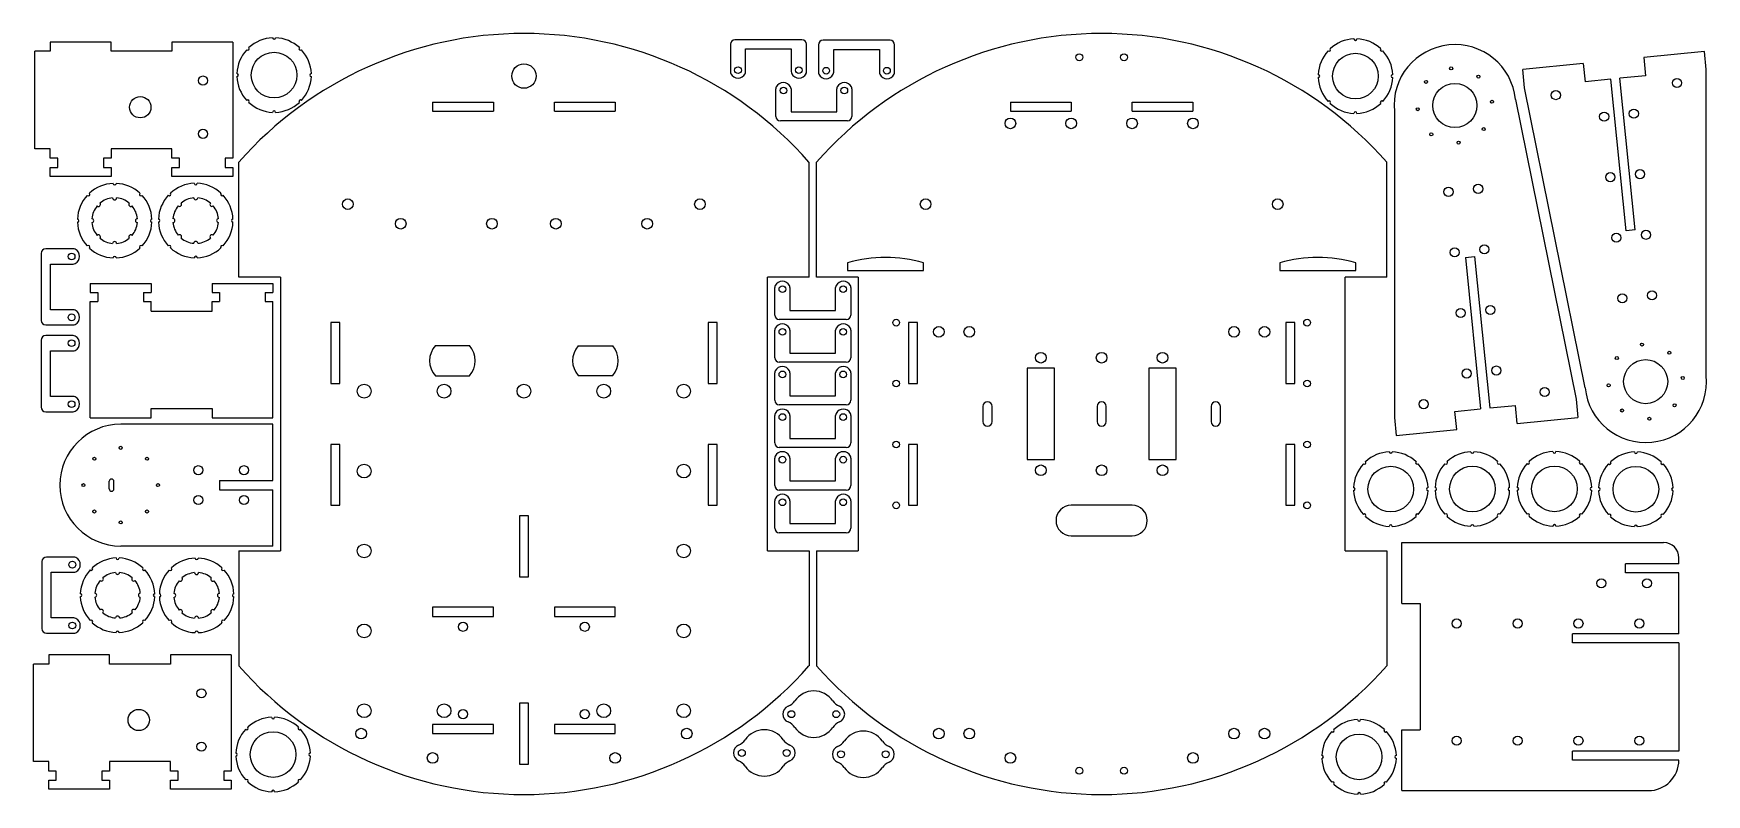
# Model space of a CAD drawing. Header units: millimetres. Extents: x -29.2 to 25.8, y -33.4 to -8.4.
import ezdxf

# ---------------------------------------------------------------- set-up
doc = ezdxf.new("R2010")
doc.units = ezdxf.units.MM

msp = doc.modelspace()

# ---------------------------------------------------------------- linework, layer by layer
at = {"color": 7, "linetype": 'Continuous', "lineweight": 25}
for p, q in [((-28.625, -8.644), (-28.625, -8.944)), ((-26.625, -8.644), (-28.625, -8.644)), ((-26.625, -8.944), (-26.625, -8.644)), ((-22.625, -8.644), (-24.625, -8.644)), ((-24.625, -8.644), (-24.625, -8.944)), ((-22.625, -8.644), (-22.625, -12.457)), ((-6.273, -8.713), (-6.273, -9.613)), ((-3.923, -8.563), (-6.123, -8.563)), ((-3.773, -9.613), (-3.773, -8.713)), ((-3.378, -8.732), (-3.378, -9.632)), ((-1.028, -8.582), (-3.228, -8.582)), ((-0.878, -9.632), (-0.878, -8.732)), ((-29.125, -12.144), (-29.125, -8.944)), ((-28.625, -8.944), (-29.125, -8.944)), ((-24.625, -8.944), (-26.625, -8.944)), ((-5.773, -8.863), (-4.273, -8.863)), ((-5.773, -9.613), (-5.773, -8.863)), ((-4.273, -8.863), (-4.273, -9.613)), ((-2.878, -8.882), (-1.378, -8.882)), ((-2.878, -9.632), (-2.878, -8.882)), ((-1.378, -8.882), (-1.378, -9.632)), ((25.735, -8.951), (23.745, -9.15)), ((23.745, -9.15), (23.804, -9.747)), ((25.795, -9.548), (25.735, -8.951)), ((21.755, -9.349), (19.765, -9.548)), ((19.824, -10.145), (19.765, -9.548)), ((21.755, -9.349), (21.814, -9.946)), ((22.66, -9.861), (21.814, -9.946)), ((23.158, -14.837), (22.66, -9.861)), ((23.804, -9.747), (22.959, -9.832)), ((23.456, -14.807), (22.959, -9.832)), ((25.795, -19.598), (25.795, -9.548)), ((-4.78, -11.082), (-4.78, -10.182)), ((-4.28, -10.182), (-4.28, -10.932)), ((-2.78, -10.932), (-2.78, -10.182)), ((-2.28, -10.182), (-2.28, -11.082)), ((21.814, -19.996), (19.824, -10.145)), ((-16.058, -10.612), (-16.058, -10.912)), ((-16.058, -10.612), (-14.058, -10.612)), ((-16.058, -10.912), (-14.058, -10.912)), ((-14.058, -10.612), (-14.058, -10.912)), ((-12.058, -10.612), (-10.058, -10.612)), ((-12.058, -10.912), (-12.058, -10.612)), ((-12.058, -10.912), (-10.058, -10.912)), ((-10.058, -10.612), (-10.058, -10.912)), ((-4.28, -10.932), (-2.78, -10.932)), ((2.927, -10.612), (2.927, -10.912)), ((2.927, -10.612), (4.927, -10.612)), ((2.927, -10.912), (4.927, -10.912)), ((4.927, -10.612), (4.927, -10.912)), ((6.927, -10.612), (8.927, -10.612)), ((6.927, -10.912), (6.927, -10.612)), ((6.927, -10.912), (8.927, -10.912)), ((8.927, -10.612), (8.927, -10.912)), ((15.545, -10.924), (15.545, -20.974)), ((19.525, -10.526), (21.515, -20.377)), ((-2.43, -11.232), (-4.63, -11.232)), ((-28.625, -12.144), (-29.125, -12.144)), ((-28.625, -12.457), (-28.625, -12.144)), ((-28.375, -12.457), (-28.625, -12.457)), ((-28.375, -12.757), (-28.375, -12.457)), ((-26.625, -12.457), (-26.875, -12.457)), ((-26.875, -12.457), (-26.875, -12.757)), ((-24.625, -12.144), (-26.625, -12.144)), ((-26.625, -12.144), (-26.625, -12.457)), ((-24.625, -12.457), (-24.625, -12.144)), ((-24.375, -12.457), (-24.625, -12.457)), ((-24.375, -12.757), (-24.375, -12.457)), ((-22.625, -12.457), (-22.875, -12.457)), ((-22.875, -12.457), (-22.875, -12.757)), ((-22.425, -16.359), (-22.425, -12.583)), ((-3.69, -16.359), (-3.69, -12.583)), ((-3.44, -16.359), (-3.44, -12.583)), ((15.295, -16.359), (15.295, -12.583)), ((-28.625, -13.057), (-28.625, -12.757)), ((-28.625, -12.757), (-28.375, -12.757)), ((-26.625, -13.057), (-28.625, -13.057)), ((-26.875, -12.757), (-26.625, -12.757)), ((-26.625, -12.757), (-26.625, -13.057)), ((-24.625, -13.057), (-24.625, -12.757)), ((-24.625, -12.757), (-24.375, -12.757)), ((-22.625, -13.057), (-24.625, -13.057)), ((-22.875, -12.757), (-22.625, -12.757)), ((-22.625, -12.757), (-22.625, -13.057)), ((23.456, -14.807), (23.158, -14.837)), ((-28.921, -15.584), (-28.921, -17.784)), ((-27.871, -15.434), (-28.771, -15.434)), ((-28.621, -17.434), (-28.621, -15.934)), ((-28.621, -15.934), (-27.871, -15.934)), ((-2.423, -15.894), (-2.423, -16.144)), ((0.077, -16.144), (0.077, -15.894)), ((11.778, -15.894), (11.778, -16.144)), ((14.278, -16.144), (14.278, -15.894)), ((17.883, -15.715), (18.181, -15.685)), ((17.883, -15.715), (18.38, -20.69)), ((18.181, -15.685), (18.679, -20.66)), ((-21.058, -16.359), (-22.425, -16.359)), ((-21.058, -16.359), (-21.058, -25.359)), ((-3.69, -16.359), (-5.058, -16.359)), ((-5.058, -25.359), (-5.058, -16.359)), ((-2.073, -16.359), (-3.44, -16.359)), ((-2.423, -16.144), (0.077, -16.144)), ((-2.073, -16.359), (-2.073, -25.359)), ((11.778, -16.144), (14.278, -16.144)), ((15.295, -16.359), (13.927, -16.359)), ((13.927, -25.359), (13.927, -16.359)), ((-27.308, -16.568), (-27.308, -16.868)), ((-27.308, -16.568), (-25.308, -16.568)), ((-27.308, -16.868), (-27.058, -16.868)), ((-27.058, -16.868), (-27.058, -17.168)), ((-25.558, -16.868), (-25.308, -16.868)), ((-25.558, -16.868), (-25.558, -17.168)), ((-25.308, -16.568), (-25.308, -16.868)), ((-23.308, -16.568), (-23.308, -16.868)), ((-23.308, -16.568), (-21.308, -16.568)), ((-23.308, -16.868), (-23.058, -16.868)), ((-23.058, -16.868), (-23.058, -17.168)), ((-21.558, -16.868), (-21.308, -16.868)), ((-21.558, -16.868), (-21.558, -17.168)), ((-21.308, -16.568), (-21.308, -16.868)), ((-4.815, -17.609), (-4.815, -16.709)), ((-4.315, -16.709), (-4.315, -17.459)), ((-2.815, -17.459), (-2.815, -16.709)), ((-2.315, -16.709), (-2.315, -17.609)), ((-27.871, -17.434), (-28.621, -17.434)), ((-27.308, -17.168), (-27.058, -17.168)), ((-27.308, -20.981), (-27.308, -17.168)), ((-25.558, -17.168), (-25.308, -17.168)), ((-25.308, -17.481), (-25.308, -17.168)), ((-25.308, -17.481), (-23.308, -17.481)), ((-23.308, -17.481), (-23.308, -17.168)), ((-23.308, -17.168), (-23.058, -17.168)), ((-21.558, -17.168), (-21.308, -17.168)), ((-21.308, -20.981), (-21.308, -17.168)), ((-4.315, -17.459), (-2.815, -17.459)), ((-28.771, -17.934), (-27.871, -17.934)), ((-19.108, -17.859), (-19.408, -17.859)), ((-19.408, -17.859), (-19.408, -19.859)), ((-19.108, -19.859), (-19.108, -17.859)), ((-6.708, -17.859), (-7.008, -17.859)), ((-7.008, -17.859), (-7.008, -19.859)), ((-6.708, -19.859), (-6.708, -17.859)), ((-4.815, -19.009), (-4.815, -18.109)), ((-2.465, -17.759), (-4.665, -17.759)), ((-4.315, -18.109), (-4.315, -18.859)), ((-2.815, -18.859), (-2.815, -18.109)), ((-2.315, -18.109), (-2.315, -19.009)), ((-0.123, -17.859), (-0.423, -17.859)), ((-0.423, -17.859), (-0.423, -19.859)), ((-0.123, -19.859), (-0.123, -17.859)), ((12.277, -17.859), (11.977, -17.859)), ((11.977, -17.859), (11.977, -19.859)), ((12.277, -19.859), (12.277, -17.859)), ((-28.921, -18.434), (-28.921, -20.634)), ((-27.871, -18.284), (-28.771, -18.284)), ((-15.967, -18.609), (-14.849, -18.609)), ((-11.276, -18.62), (-10.14, -18.62)), ((-28.621, -20.284), (-28.621, -18.784)), ((-28.621, -18.784), (-27.871, -18.784)), ((-2.465, -19.159), (-4.665, -19.159)), ((-4.315, -18.859), (-2.815, -18.859)), ((-15.967, -19.609), (-14.849, -19.609)), ((-11.276, -19.599), (-10.14, -19.599)), ((-4.815, -20.409), (-4.815, -19.509)), ((-4.315, -19.509), (-4.315, -20.259)), ((-2.815, -20.259), (-2.815, -19.509)), ((-2.315, -19.509), (-2.315, -20.409)), ((4.377, -19.359), (3.477, -19.359)), ((3.477, -19.359), (3.477, -22.359)), ((4.377, -22.359), (4.377, -19.359)), ((8.377, -19.359), (7.477, -19.359)), ((7.477, -19.359), (7.477, -22.359)), ((8.377, -22.359), (8.377, -19.359)), ((-27.871, -20.284), (-28.621, -20.284)), ((-19.408, -19.859), (-19.108, -19.859)), ((-7.008, -19.859), (-6.708, -19.859)), ((-4.315, -20.259), (-2.815, -20.259)), ((-0.423, -19.859), (-0.123, -19.859)), ((11.977, -19.859), (12.277, -19.859)), ((-28.771, -20.784), (-27.871, -20.784)), ((-25.308, -20.681), (-23.308, -20.681)), ((-25.308, -20.981), (-25.308, -20.681)), ((-23.308, -20.681), (-23.308, -20.981)), ((-2.465, -20.559), (-4.665, -20.559)), ((2.027, -20.609), (2.027, -21.109)), ((2.327, -21.109), (2.327, -20.609)), ((5.777, -20.609), (5.777, -21.109)), ((6.077, -21.109), (6.077, -20.609)), ((9.527, -20.609), (9.527, -21.109)), ((9.827, -21.109), (9.827, -20.609)), ((17.535, -20.775), (18.38, -20.69)), ((17.594, -21.372), (17.535, -20.775)), ((18.679, -20.66), (19.525, -20.576)), ((19.584, -21.173), (19.525, -20.576)), ((21.515, -20.377), (21.574, -20.974)), ((-27.308, -20.981), (-25.308, -20.981)), ((-21.308, -21.196), (-26.308, -21.196)), ((-23.308, -20.981), (-21.308, -20.981)), ((-21.308, -23.046), (-21.308, -21.196)), ((-4.815, -21.809), (-4.815, -20.909)), ((-4.315, -20.909), (-4.315, -21.659)), ((-2.815, -21.659), (-2.815, -20.909)), ((-2.315, -20.909), (-2.315, -21.809)), ((15.545, -20.974), (15.604, -21.571)), ((15.604, -21.571), (17.594, -21.372)), ((19.584, -21.173), (21.574, -20.974)), ((-19.108, -21.859), (-19.408, -21.859)), ((-19.408, -21.859), (-19.408, -23.859)), ((-19.108, -23.859), (-19.108, -21.859)), ((-6.708, -21.859), (-7.008, -21.859)), ((-7.008, -21.859), (-7.008, -23.859)), ((-6.708, -23.859), (-6.708, -21.859)), ((-2.465, -21.959), (-4.665, -21.959)), ((-4.315, -21.659), (-2.815, -21.659)), ((-0.123, -21.859), (-0.423, -21.859)), ((-0.423, -21.859), (-0.423, -23.859)), ((-0.123, -23.859), (-0.123, -21.859)), ((12.277, -21.859), (11.977, -21.859)), ((11.977, -21.859), (11.977, -23.859)), ((12.277, -23.859), (12.277, -21.859)), ((-4.815, -23.209), (-4.815, -22.309)), ((-4.315, -22.309), (-4.315, -23.059)), ((-2.815, -23.059), (-2.815, -22.309)), ((-2.315, -22.309), (-2.315, -23.209)), ((3.477, -22.359), (4.377, -22.359)), ((7.477, -22.359), (8.377, -22.359)), ((-26.683, -23.321), (-26.683, -23.071)), ((-26.533, -23.321), (-26.533, -23.071)), ((-23.058, -23.046), (-21.308, -23.046)), ((-23.058, -23.046), (-23.058, -23.346)), ((-4.315, -23.059), (-2.815, -23.059)), ((-23.058, -23.346), (-21.308, -23.346)), ((-21.308, -25.196), (-21.308, -23.346)), ((-2.465, -23.359), (-4.665, -23.359)), ((-19.408, -23.859), (-19.108, -23.859)), ((-7.008, -23.859), (-6.708, -23.859)), ((-4.815, -24.609), (-4.815, -23.709)), ((-4.315, -23.709), (-4.315, -24.459)), ((-2.815, -24.459), (-2.815, -23.709)), ((-2.315, -23.709), (-2.315, -24.609)), ((-0.423, -23.859), (-0.123, -23.859)), ((6.927, -23.859), (4.927, -23.859)), ((11.977, -23.859), (12.277, -23.859)), ((-12.908, -24.209), (-13.208, -24.209)), ((-13.208, -24.209), (-13.208, -26.209)), ((-12.908, -26.209), (-12.908, -24.209)), ((-4.315, -24.459), (-2.815, -24.459)), ((-21.308, -25.196), (-26.308, -25.196)), ((-2.465, -24.759), (-4.665, -24.759)), ((4.927, -24.859), (6.927, -24.859)), ((15.795, -27.081), (15.795, -25.081)), ((15.795, -25.081), (24.395, -25.081)), ((-28.898, -25.709), (-28.898, -27.909)), ((-27.848, -25.559), (-28.748, -25.559)), ((-22.425, -25.359), (-22.425, -29.136)), ((-22.425, -25.359), (-21.058, -25.359)), ((-5.058, -25.359), (-3.69, -25.359)), ((-3.69, -25.359), (-3.69, -29.136)), ((-3.44, -25.359), (-3.44, -29.136)), ((-3.44, -25.359), (-2.073, -25.359)), ((13.927, -25.359), (15.295, -25.359)), ((15.295, -25.359), (15.295, -29.136)), ((24.895, -25.781), (23.145, -25.781)), ((23.145, -26.081), (23.145, -25.781)), ((24.895, -25.781), (24.895, -25.581)), ((-28.598, -27.559), (-28.598, -26.059)), ((-28.598, -26.059), (-27.848, -26.059)), ((-13.208, -26.209), (-12.908, -26.209)), ((24.895, -26.081), (23.145, -26.081)), ((24.895, -28.081), (24.895, -26.081)), ((-16.058, -27.209), (-16.058, -27.509)), ((-14.058, -27.209), (-16.058, -27.209)), ((-14.058, -27.509), (-14.058, -27.209)), ((-10.058, -27.209), (-12.058, -27.209)), ((-12.058, -27.209), (-12.058, -27.509)), ((-10.058, -27.509), (-10.058, -27.209)), ((15.795, -27.081), (16.395, -27.081)), ((16.395, -27.081), (16.395, -31.231)), ((-27.848, -27.559), (-28.598, -27.559)), ((-16.058, -27.509), (-14.058, -27.509)), ((-12.058, -27.509), (-10.058, -27.509)), ((-28.748, -28.059), (-27.848, -28.059)), ((24.895, -28.081), (21.395, -28.081)), ((21.395, -28.381), (21.395, -28.081)), ((24.895, -28.381), (21.395, -28.381)), ((24.895, -28.381), (24.895, -31.931)), ((-29.175, -32.274), (-29.175, -29.074)), ((-28.675, -29.074), (-29.175, -29.074)), ((-28.675, -28.774), (-28.675, -29.074)), ((-26.675, -28.774), (-28.675, -28.774)), ((-26.675, -29.074), (-26.675, -28.774)), ((-24.675, -29.074), (-26.675, -29.074)), ((-24.675, -28.774), (-24.675, -29.074)), ((-22.675, -28.774), (-24.675, -28.774)), ((-22.675, -28.774), (-22.675, -32.587)), ((-12.908, -30.359), (-13.208, -30.359)), ((-13.208, -30.359), (-13.208, -32.359)), ((-12.908, -32.359), (-12.908, -30.359)), ((-16.058, -31.059), (-16.058, -31.359)), ((-14.058, -31.059), (-16.058, -31.059)), ((-14.058, -31.359), (-14.058, -31.059)), ((-10.058, -31.059), (-12.058, -31.059)), ((-12.058, -31.059), (-12.058, -31.359)), ((-10.058, -31.359), (-10.058, -31.059)), ((15.795, -33.231), (15.795, -31.231)), ((15.795, -31.231), (16.395, -31.231)), ((-16.058, -31.359), (-14.058, -31.359)), ((-12.058, -31.359), (-10.058, -31.359)), ((-28.675, -32.274), (-29.175, -32.274)), ((-28.675, -32.587), (-28.675, -32.274)), ((-24.675, -32.274), (-26.675, -32.274)), ((-26.675, -32.274), (-26.675, -32.587)), ((-24.675, -32.587), (-24.675, -32.274)), ((-13.208, -32.359), (-12.908, -32.359)), ((24.895, -31.931), (21.395, -31.931)), ((21.395, -32.231), (21.395, -31.931)), ((24.895, -32.231), (21.395, -32.231)), ((-28.425, -32.587), (-28.675, -32.587)), ((-28.675, -33.187), (-28.675, -32.887)), ((-28.675, -32.887), (-28.425, -32.887)), ((-28.425, -32.887), (-28.425, -32.587)), ((-26.675, -32.587), (-26.925, -32.587)), ((-26.925, -32.587), (-26.925, -32.887)), ((-26.925, -32.887), (-26.675, -32.887)), ((-26.675, -32.887), (-26.675, -33.187)), ((-24.425, -32.587), (-24.675, -32.587)), ((-24.675, -33.187), (-24.675, -32.887)), ((-24.675, -32.887), (-24.425, -32.887)), ((-24.425, -32.887), (-24.425, -32.587)), ((-22.675, -32.587), (-22.925, -32.587)), ((-22.925, -32.587), (-22.925, -32.887)), ((-22.925, -32.887), (-22.675, -32.887)), ((-22.675, -32.887), (-22.675, -33.187)), ((-26.675, -33.187), (-28.675, -33.187)), ((-22.675, -33.187), (-24.675, -33.187)), ((15.795, -33.231), (23.895, -33.231))]:
    msp.add_line(p, q, dxfattribs=at)
for centre, radius in [((-21.268, -9.726), 0.75), ((5.192, -9.141), 0.115), ((6.662, -9.141), 0.115), ((14.267, -9.76), 0.75), ((-23.605, -9.906), 0.15), ((-13.058, -9.759), 0.4), ((-6.023, -9.563), 0.11), ((-4.023, -9.563), 0.11), ((-3.128, -9.582), 0.11), ((-1.128, -9.582), 0.11), ((17.413, -9.506), 0.05), ((18.31, -9.777), 0.05), ((24.833, -9.986), 0.15), ((-25.665, -10.781), 0.35), ((-4.53, -10.232), 0.11), ((-2.53, -10.232), 0.11), ((16.586, -9.949), 0.05), ((17.535, -10.725), 0.725), ((20.853, -10.384), 0.15), ((16.316, -10.847), 0.05), ((18.754, -10.603), 0.05), ((22.441, -11.089), 0.15), ((23.416, -10.992), 0.15), ((-23.605, -11.656), 0.15), ((2.927, -11.312), 0.175), ((4.927, -11.312), 0.175), ((6.927, -11.312), 0.175), ((8.927, -11.312), 0.175), ((18.483, -11.5), 0.05), ((16.759, -11.673), 0.05), ((17.656, -11.944), 0.05), ((22.64, -13.079), 0.15), ((23.615, -12.982), 0.15), ((17.326, -13.56), 0.15), ((18.301, -13.462), 0.15), ((-18.843, -13.965), 0.175), ((-7.273, -13.965), 0.175), ((0.142, -13.965), 0.175), ((11.712, -13.965), 0.175), ((-17.108, -14.609), 0.175), ((-14.108, -14.609), 0.175), ((-12.008, -14.609), 0.175), ((-9.008, -14.609), 0.175), ((23.814, -14.972), 0.15), ((18.5, -15.452), 0.15), ((22.839, -15.069), 0.15), ((-27.921, -15.684), 0.11), ((17.525, -15.55), 0.15), ((-4.565, -16.759), 0.11), ((-2.565, -16.759), 0.11), ((23.038, -17.059), 0.15), ((24.013, -16.962), 0.15), ((-27.921, -17.684), 0.11), ((17.724, -17.54), 0.15), ((18.699, -17.442), 0.15), ((-4.565, -18.159), 0.11), ((-2.565, -18.159), 0.11), ((-0.823, -17.859), 0.11), ((0.577, -18.159), 0.175), ((1.577, -18.159), 0.175), ((10.277, -18.159), 0.175), ((11.277, -18.159), 0.175), ((12.677, -17.859), 0.11), ((-27.921, -18.534), 0.11), ((23.683, -18.578), 0.05), ((3.927, -19.009), 0.175), ((5.927, -19.009), 0.175), ((7.927, -19.009), 0.175), ((22.856, -19.021), 0.05), ((23.804, -19.797), 0.725), ((24.58, -18.849), 0.05), ((-4.565, -19.559), 0.11), ((-2.565, -19.559), 0.11), ((-0.823, -19.859), 0.11), ((12.677, -19.859), 0.11), ((17.923, -19.53), 0.15), ((18.898, -19.432), 0.15), ((25.023, -19.675), 0.05), ((-18.308, -20.109), 0.225), ((-15.683, -20.109), 0.225), ((-13.058, -20.109), 0.225), ((-10.433, -20.109), 0.225), ((-7.808, -20.109), 0.225), ((20.486, -20.138), 0.15), ((22.586, -19.919), 0.05), ((-27.921, -20.534), 0.11), ((-4.565, -20.959), 0.11), ((-2.565, -20.959), 0.11), ((16.506, -20.536), 0.15), ((23.029, -20.745), 0.05), ((24.753, -20.573), 0.05), ((23.926, -21.016), 0.05), ((-26.308, -21.971), 0.05), ((-0.823, -21.859), 0.11), ((12.677, -21.859), 0.11), ((-27.174, -22.33), 0.05), ((-25.442, -22.33), 0.05), ((-18.308, -22.734), 0.225), ((-7.808, -22.734), 0.225), ((-4.565, -22.359), 0.11), ((-2.565, -22.359), 0.11), ((3.927, -22.709), 0.175), ((5.927, -22.709), 0.175), ((7.927, -22.709), 0.175), ((-23.758, -22.706), 0.15), ((-22.258, -22.706), 0.15), ((15.428, -23.326), 0.75), ((18.11, -23.323), 0.75), ((20.807, -23.319), 0.75), ((23.482, -23.331), 0.75), ((-27.533, -23.196), 0.05), ((-25.083, -23.196), 0.05), ((-23.758, -23.686), 0.15), ((-22.258, -23.686), 0.15), ((-27.174, -24.062), 0.05), ((-25.442, -24.062), 0.05), ((-4.565, -23.759), 0.11), ((-2.565, -23.759), 0.11), ((-0.823, -23.859), 0.11), ((12.677, -23.859), 0.11), ((-26.308, -24.421), 0.05), ((-18.308, -25.359), 0.225), ((-7.808, -25.359), 0.225), ((-27.898, -25.809), 0.11), ((22.345, -26.421), 0.15), ((23.845, -26.421), 0.15), ((-27.898, -27.809), 0.11), ((-18.308, -27.984), 0.225), ((-15.058, -27.849), 0.15), ((-11.058, -27.849), 0.15), ((-7.808, -27.984), 0.225), ((17.595, -27.741), 0.15), ((19.595, -27.741), 0.15), ((21.595, -27.741), 0.15), ((23.595, -27.741), 0.15), ((-23.655, -30.036), 0.15), ((-25.715, -30.911), 0.35), ((-18.308, -30.609), 0.225), ((-15.683, -30.609), 0.225), ((-15.058, -30.719), 0.15), ((-11.058, -30.719), 0.15), ((-10.433, -30.609), 0.225), ((-7.808, -30.609), 0.225), ((-4.269, -30.719), 0.114), ((-2.796, -30.719), 0.114), ((-21.301, -32.046), 0.75), ((-18.408, -31.359), 0.175), ((-7.708, -31.359), 0.175), ((0.577, -31.359), 0.175), ((1.577, -31.359), 0.175), ((10.277, -31.359), 0.175), ((11.277, -31.359), 0.175), ((-23.655, -31.786), 0.15), ((-5.897, -31.994), 0.114), ((-4.424, -31.994), 0.114), ((14.387, -32.123), 0.75), ((17.595, -31.591), 0.15), ((19.595, -31.591), 0.15), ((21.595, -31.591), 0.15), ((23.595, -31.591), 0.15), ((-16.058, -32.159), 0.175), ((-10.058, -32.159), 0.175), ((-2.642, -32.038), 0.114), ((-1.168, -32.038), 0.114), ((2.927, -32.159), 0.175), ((8.927, -32.159), 0.175), ((5.192, -32.578), 0.115), ((6.662, -32.578), 0.115)]:
    msp.add_circle(centre, radius, dxfattribs=at)
for centre, radius, start, end in [((-13.058, -20.859), 12.5, 41.4616, 138.5384), ((-21.268, -9.726), 1.225, 92.3388, 132.6612), ((-21.268, -8.501), 0.05, 181.1694, 358.8306), ((-21.268, -9.726), 1.225, 47.3388, 87.6612), ((-6.123, -8.713), 0.15, 90, 180), ((-3.923, -8.713), 0.15, 0, 90), ((5.927, -20.859), 12.5, 41.4616, 138.5384), ((-3.228, -8.732), 0.15, 90, 180), ((-1.028, -8.732), 0.15, 0, 90), ((14.267, -9.76), 1.225, 92.3388, 132.6612), ((14.267, -8.535), 0.05, 181.1694, 358.8306), ((14.267, -9.76), 1.225, 47.3388, 87.6612), ((17.535, -10.725), 2, 5.7106, 185.7106), ((-21.268, -9.726), 1.225, 137.3388, 177.6612), ((-22.134, -8.86), 0.05, 226.1694, 43.8306), ((-20.402, -8.86), 0.05, 136.1694, 313.8306), ((-21.268, -9.726), 1.225, 2.3388, 42.6612), ((14.267, -9.76), 1.225, 137.3388, 177.6612), ((13.401, -8.893), 0.05, 226.1694, 43.8306), ((15.133, -8.893), 0.05, 136.1694, 313.8306), ((14.267, -9.76), 1.225, 2.3388, 42.6612), ((-22.493, -9.726), 0.05, 271.1694, 88.8306), ((-21.268, -9.726), 1.225, 182.3388, 222.6612), ((-21.268, -9.726), 1.225, 317.3388, 357.6612), ((-20.043, -9.726), 0.05, 91.1694, 268.8306), ((-6.123, -9.613), 0.15, 180, 206.5651), ((-6.023, -9.563), 0.262, 206.5651, 333.4349), ((-5.923, -9.613), 0.15, 333.4349, 0), ((-4.123, -9.613), 0.15, 180, 206.5651), ((-4.023, -9.563), 0.262, 206.5651, 333.4349), ((-3.923, -9.613), 0.15, 333.4349, 0), ((-3.228, -9.632), 0.15, 180, 206.5651), ((-3.128, -9.582), 0.262, 206.5651, 333.4349), ((-3.028, -9.632), 0.15, 333.4349, 0), ((-1.228, -9.632), 0.15, 180, 206.5651), ((-1.128, -9.582), 0.262, 206.5651, 333.4349), ((-1.028, -9.632), 0.15, 333.4349, 0), ((13.042, -9.76), 0.05, 271.1694, 88.8306), ((14.267, -9.76), 1.225, 182.3388, 222.6612), ((14.267, -9.76), 1.225, 317.3388, 357.6612), ((15.492, -9.76), 0.05, 91.1694, 268.8306), ((-4.63, -10.182), 0.15, 153.4349, 180), ((-4.53, -10.232), 0.262, 26.5651, 153.4349), ((-4.43, -10.182), 0.15, 0, 26.5651), ((-2.63, -10.182), 0.15, 153.4349, 180), ((-2.53, -10.232), 0.262, 26.5651, 153.4349), ((-2.43, -10.182), 0.15, 0, 26.5651), ((-22.134, -10.593), 0.05, 316.1694, 133.8306), ((-21.268, -9.726), 1.225, 227.3388, 267.6612), ((-21.268, -10.951), 0.05, 1.1694, 178.8306), ((-21.268, -9.726), 1.225, 272.3388, 312.6612), ((-20.402, -10.593), 0.05, 46.1694, 223.8306), ((13.401, -10.626), 0.05, 316.1694, 133.8306), ((14.267, -9.76), 1.225, 227.3388, 267.6612), ((14.267, -10.985), 0.05, 1.1694, 178.8306), ((14.267, -9.76), 1.225, 272.3388, 312.6612), ((15.133, -10.626), 0.05, 46.1694, 223.8306), ((-4.63, -11.082), 0.15, 180, 270), ((-2.43, -11.082), 0.15, 270, 0), ((-26.508, -14.509), 1.225, 137.3388, 177.6612), ((-27.374, -13.643), 0.05, 226.1694, 43.8306), ((-26.508, -14.509), 1.225, 92.3388, 132.6612), ((-26.508, -13.284), 0.05, 181.1694, 358.8306), ((-26.508, -14.509), 1.225, 47.3388, 87.6612), ((-25.641, -13.643), 0.05, 136.1694, 313.8306), ((-26.508, -14.509), 1.225, 2.3388, 42.6612), ((-23.843, -14.505), 1.225, 137.3388, 177.6612), ((-24.71, -13.639), 0.05, 226.1694, 43.8306), ((-23.843, -14.505), 1.225, 92.3388, 132.6612), ((-23.843, -13.28), 0.05, 181.1694, 358.8306), ((-23.843, -14.505), 1.225, 47.3388, 87.6612), ((-22.977, -13.639), 0.05, 136.1694, 313.8306), ((-23.843, -14.505), 1.225, 2.3388, 42.6612), ((-26.508, -14.509), 0.75, 139.9672, 175.0328), ((-27.038, -13.978), 0.065, 227.4836, 42.5164), ((-26.508, -14.509), 0.75, 94.9672, 130.0328), ((-26.508, -13.759), 0.065, 182.4836, 357.5164), ((-26.508, -14.509), 0.75, 49.9672, 85.0328), ((-25.977, -13.978), 0.065, 137.4836, 312.5164), ((-26.508, -14.509), 0.75, 4.9672, 40.0328), ((-23.843, -14.505), 0.75, 139.9672, 175.0328), ((-24.374, -13.975), 0.065, 227.4836, 42.5164), ((-23.843, -14.505), 0.75, 94.9672, 130.0328), ((-23.843, -13.755), 0.065, 182.4836, 357.5164), ((-23.843, -14.505), 0.75, 49.9672, 85.0328), ((-23.313, -13.975), 0.065, 137.4836, 312.5164), ((-23.843, -14.505), 0.75, 4.9672, 40.0328), ((-27.733, -14.509), 0.05, 271.1694, 88.8306), ((-26.508, -14.509), 1.225, 182.3388, 222.6612), ((-27.258, -14.509), 0.065, 272.4836, 87.5164), ((-26.508, -14.509), 0.75, 184.9672, 220.0328), ((-26.508, -14.509), 0.75, 319.9672, 355.0328), ((-25.758, -14.509), 0.065, 92.4836, 267.5164), ((-26.508, -14.509), 1.225, 317.3388, 357.6612), ((-25.283, -14.509), 0.05, 91.1694, 268.8306), ((-25.068, -14.505), 0.05, 271.1694, 88.8306), ((-23.843, -14.505), 1.225, 182.3388, 222.6612), ((-24.593, -14.505), 0.065, 272.4836, 87.5164), ((-23.843, -14.505), 0.75, 184.9672, 220.0328), ((-23.843, -14.505), 0.75, 319.9672, 355.0328), ((-23.093, -14.505), 0.065, 92.4836, 267.5164), ((-23.843, -14.505), 1.225, 317.3388, 357.6612), ((-22.618, -14.505), 0.05, 91.1694, 268.8306), ((-27.374, -15.375), 0.05, 316.1694, 133.8306), ((-27.038, -15.039), 0.065, 317.4836, 132.5164), ((-26.508, -14.509), 0.75, 229.9672, 265.0328), ((-26.508, -15.259), 0.065, 2.4836, 177.5164), ((-26.508, -14.509), 0.75, 274.9672, 310.0328), ((-25.977, -15.039), 0.065, 47.4836, 222.5164), ((-25.641, -15.375), 0.05, 46.1694, 223.8306), ((-24.71, -15.371), 0.05, 316.1694, 133.8306), ((-24.374, -15.035), 0.065, 317.4836, 132.5164), ((-23.843, -14.505), 0.75, 229.9672, 265.0328), ((-23.843, -15.255), 0.065, 2.4836, 177.5164), ((-23.843, -14.505), 0.75, 274.9672, 310.0328), ((-23.313, -15.035), 0.065, 47.4836, 222.5164), ((-22.977, -15.371), 0.05, 46.1694, 223.8306), ((-28.771, -15.584), 0.15, 90, 180), ((-27.871, -15.584), 0.15, 63.4349, 90), ((-27.871, -15.784), 0.15, 270, 296.5651), ((-27.921, -15.684), 0.262, 296.5651, 63.4349), ((-26.508, -14.509), 1.225, 227.3388, 267.6612), ((-26.508, -15.734), 0.05, 1.1694, 178.8306), ((-26.508, -14.509), 1.225, 272.3388, 312.6612), ((-23.843, -14.505), 1.225, 227.3388, 267.6612), ((-23.843, -15.73), 0.05, 1.1694, 178.8306), ((-23.843, -14.505), 1.225, 272.3388, 312.6612), ((-1.173, -20.217), 4.5, 73.8724, 106.1276), ((13.028, -20.217), 4.5, 73.8724, 106.1276), ((-4.665, -16.709), 0.15, 153.4349, 180), ((-4.565, -16.759), 0.262, 26.5651, 153.4349), ((-4.465, -16.709), 0.15, 0, 26.5651), ((-2.665, -16.709), 0.15, 153.4349, 180), ((-2.565, -16.759), 0.262, 26.5651, 153.4349), ((-2.465, -16.709), 0.15, 0, 26.5651), ((-27.871, -17.584), 0.15, 63.4349, 90), ((-27.921, -17.684), 0.262, 296.5651, 63.4349), ((-28.771, -17.784), 0.15, 180, 270), ((-27.871, -17.784), 0.15, 270, 296.5651), ((-4.665, -17.609), 0.15, 180, 270), ((-4.665, -18.109), 0.15, 153.4349, 180), ((-4.565, -18.159), 0.262, 26.5651, 153.4349), ((-4.465, -18.109), 0.15, 0, 26.5651), ((-2.665, -18.109), 0.15, 153.4349, 180), ((-2.565, -18.159), 0.262, 26.5651, 153.4349), ((-2.465, -17.609), 0.15, 270, 0), ((-2.465, -18.109), 0.15, 0, 26.5651), ((-28.771, -18.434), 0.15, 90, 180), ((-27.871, -18.434), 0.15, 63.4349, 90), ((-27.921, -18.534), 0.262, 296.5651, 63.4349), ((-15.408, -19.109), 0.75, 138.1897, 221.8103), ((-15.408, -19.109), 0.75, 318.1897, 41.8103), ((-10.708, -19.109), 0.75, 139.248, 220.752), ((-10.708, -19.109), 0.75, 319.248, 40.752), ((-27.871, -18.634), 0.15, 270, 296.5651), ((-4.665, -19.009), 0.15, 180, 270), ((-2.465, -19.009), 0.15, 270, 0), ((-4.665, -19.509), 0.15, 153.4349, 180), ((-4.565, -19.559), 0.262, 26.5651, 153.4349), ((-4.465, -19.509), 0.15, 0, 26.5651), ((-2.665, -19.509), 0.15, 153.4349, 180), ((-2.565, -19.559), 0.262, 26.5651, 153.4349), ((-2.465, -19.509), 0.15, 360, 26.5651), ((23.804, -19.797), 2, 185.7106, 5.7106), ((-27.871, -20.434), 0.15, 63.4349, 90), ((-27.921, -20.534), 0.262, 296.5651, 63.4349), ((-28.771, -20.634), 0.15, 180, 270), ((-27.871, -20.634), 0.15, 270, 296.5651), ((-4.665, -20.409), 0.15, 180, 270), ((-4.665, -20.909), 0.15, 153.4349, 180), ((-4.565, -20.959), 0.262, 26.5651, 153.4349), ((-4.465, -20.909), 0.15, 0, 26.5651), ((-2.665, -20.909), 0.15, 153.4349, 180), ((-2.565, -20.959), 0.262, 26.5651, 153.4349), ((-2.465, -20.409), 0.15, 270, 0), ((-2.465, -20.909), 0.15, 0, 26.5651), ((2.177, -20.609), 0.15, 0, 180), ((5.927, -20.609), 0.15, 0, 180), ((9.677, -20.609), 0.15, 0, 180), ((-26.308, -23.196), 2, 90, 270), ((2.177, -21.109), 0.15, 180, 0), ((5.927, -21.109), 0.15, 180, 0), ((9.677, -21.109), 0.15, 180, 0), ((-4.665, -21.809), 0.15, 180, 270), ((-2.465, -21.809), 0.15, 270, 0), ((-4.665, -22.309), 0.15, 153.4349, 180), ((-4.565, -22.359), 0.262, 26.5651, 153.4349), ((-4.465, -22.309), 0.15, 0, 26.5651), ((-2.665, -22.309), 0.15, 153.4349, 180), ((-2.565, -22.359), 0.262, 26.5651, 153.4349), ((-2.465, -22.309), 0.15, 0, 26.5651), ((15.428, -23.326), 1.225, 137.3388, 177.6612), ((14.562, -22.459), 0.05, 226.1694, 43.8306), ((15.428, -23.326), 1.225, 92.3388, 132.6612), ((15.428, -22.101), 0.05, 181.1694, 358.8306), ((15.428, -23.326), 1.225, 47.3388, 87.6612), ((16.294, -22.459), 0.05, 136.1694, 313.8306), ((15.428, -23.326), 1.225, 2.3388, 42.6612), ((18.11, -23.323), 1.225, 137.3388, 177.6612), ((17.244, -22.457), 0.05, 226.1694, 43.8306), ((18.11, -23.323), 1.225, 92.3388, 132.6612), ((18.11, -22.098), 0.05, 181.1694, 358.8306), ((18.11, -23.323), 1.225, 47.3388, 87.6612), ((18.976, -22.457), 0.05, 136.1694, 313.8306), ((18.11, -23.323), 1.225, 2.3388, 42.6612), ((20.807, -23.319), 1.225, 137.3388, 177.6612), ((19.941, -22.453), 0.05, 226.1694, 43.8306), ((20.807, -23.319), 1.225, 92.3388, 132.6612), ((20.807, -22.094), 0.05, 181.1694, 358.8306), ((20.807, -23.319), 1.225, 47.3388, 87.6612), ((21.673, -22.453), 0.05, 136.1694, 313.8306), ((20.807, -23.319), 1.225, 2.3388, 42.6612), ((23.482, -23.331), 1.225, 137.3388, 177.6612), ((22.616, -22.464), 0.05, 226.1694, 43.8306), ((23.482, -23.331), 1.225, 92.3388, 132.6612), ((23.482, -22.106), 0.05, 181.1694, 358.8306), ((23.482, -23.331), 1.225, 47.3388, 87.6612), ((24.348, -22.464), 0.05, 136.1694, 313.8306), ((23.482, -23.331), 1.225, 2.3388, 42.6612), ((-26.608, -23.071), 0.075, 360, 180), ((-26.608, -23.321), 0.075, 180, 360), ((-4.665, -23.209), 0.15, 180, 270), ((-4.565, -23.759), 0.262, 26.5651, 153.4349), ((-2.565, -23.759), 0.262, 26.5651, 153.4349), ((-2.465, -23.209), 0.15, 270, 0), ((14.203, -23.326), 0.05, 271.1694, 88.8306), ((15.428, -23.326), 1.225, 182.3388, 222.6612), ((15.428, -23.326), 1.225, 317.3388, 357.6612), ((16.653, -23.326), 0.05, 91.1694, 268.8306), ((16.885, -23.323), 0.05, 271.1694, 88.8306), ((18.11, -23.323), 1.225, 182.3388, 222.6612), ((18.11, -23.323), 1.225, 317.3388, 357.6612), ((19.335, -23.323), 0.05, 91.1694, 268.8306), ((19.582, -23.319), 0.05, 271.1694, 88.8306), ((20.807, -23.319), 1.225, 182.3388, 222.6612), ((20.807, -23.319), 1.225, 317.3388, 357.6612), ((22.032, -23.319), 0.05, 91.1694, 268.8306), ((22.257, -23.331), 0.05, 271.1694, 88.8306), ((23.482, -23.331), 1.225, 182.3388, 222.6612), ((23.482, -23.331), 1.225, 317.3388, 357.6612), ((24.707, -23.331), 0.05, 91.1694, 268.8306), ((-4.665, -23.709), 0.15, 153.4349, 180), ((-4.465, -23.709), 0.15, 0, 26.5651), ((-2.665, -23.709), 0.15, 153.4349, 180), ((-2.465, -23.709), 0.15, 360, 26.5651), ((4.927, -24.359), 0.5, 90, 270), ((6.927, -24.359), 0.5, 270, 90), ((14.562, -24.192), 0.05, 316.1694, 133.8306), ((16.294, -24.192), 0.05, 46.1694, 223.8306), ((17.244, -24.189), 0.05, 316.1694, 133.8306), ((18.976, -24.189), 0.05, 46.1694, 223.8306), ((19.941, -24.185), 0.05, 316.1694, 133.8306), ((21.673, -24.185), 0.05, 46.1694, 223.8306), ((22.616, -24.197), 0.05, 316.1694, 133.8306), ((24.348, -24.197), 0.05, 46.1694, 223.8306), ((-4.665, -24.609), 0.15, 180, 270), ((-2.465, -24.609), 0.15, 270, 0), ((15.428, -23.326), 1.225, 227.3388, 267.6612), ((15.428, -24.551), 0.05, 1.1694, 178.8306), ((15.428, -23.326), 1.225, 272.3388, 312.6612), ((18.11, -23.323), 1.225, 227.3388, 267.6612), ((18.11, -24.548), 0.05, 1.1694, 178.8306), ((18.11, -23.323), 1.225, 272.3388, 312.6612), ((20.807, -23.319), 1.225, 227.3388, 267.6612), ((20.807, -24.544), 0.05, 1.1694, 178.8306), ((20.807, -23.319), 1.225, 272.3388, 312.6612), ((23.482, -23.331), 1.225, 227.3388, 267.6612), ((23.482, -24.556), 0.05, 1.1694, 178.8306), ((23.482, -23.331), 1.225, 272.3388, 312.6612), ((24.395, -25.581), 0.5, 0, 90), ((-28.748, -25.709), 0.15, 90, 180), ((-27.848, -25.709), 0.15, 63.4349, 90), ((-27.898, -25.809), 0.262, 296.5651, 63.4349), ((-26.412, -26.813), 1.225, 92.3388, 132.6612), ((-26.412, -25.588), 0.05, 181.1694, 358.8306), ((-26.412, -26.813), 1.225, 47.3388, 87.6612), ((-23.814, -26.817), 1.225, 92.3388, 132.6612), ((-23.814, -25.592), 0.05, 181.1694, 358.8306), ((-23.814, -26.817), 1.225, 47.3388, 87.6612), ((-27.848, -25.909), 0.15, 270, 296.5651), ((-26.412, -26.813), 1.225, 137.3388, 177.6612), ((-27.278, -25.947), 0.05, 226.1694, 43.8306), ((-26.412, -26.813), 0.75, 139.9672, 175.0328), ((-26.942, -26.283), 0.065, 227.4836, 42.5164), ((-26.412, -26.813), 0.75, 94.9672, 130.0328), ((-26.412, -26.063), 0.065, 182.4836, 357.5164), ((-26.412, -26.813), 0.75, 49.9672, 85.0328), ((-25.882, -26.283), 0.065, 137.4836, 312.5164), ((-26.412, -26.813), 0.75, 4.9672, 40.0328), ((-25.546, -25.947), 0.05, 136.1694, 313.8306), ((-26.412, -26.813), 1.225, 2.3388, 42.6612), ((-23.814, -26.817), 1.225, 137.3388, 177.6612), ((-24.68, -25.951), 0.05, 226.1694, 43.8306), ((-23.814, -26.817), 0.75, 139.9672, 175.0328), ((-24.344, -26.287), 0.065, 227.4836, 42.5164), ((-23.814, -26.817), 0.75, 94.9672, 130.0328), ((-23.814, -26.067), 0.065, 182.4836, 357.5164), ((-23.814, -26.817), 0.75, 49.9672, 85.0328), ((-23.284, -26.287), 0.065, 137.4836, 312.5164), ((-23.814, -26.817), 0.75, 4.9672, 40.0328), ((-22.948, -25.951), 0.05, 136.1694, 313.8306), ((-23.814, -26.817), 1.225, 2.3388, 42.6612), ((-27.637, -26.813), 0.05, 271.1694, 88.8306), ((-26.412, -26.813), 1.225, 182.3388, 222.6612), ((-27.162, -26.813), 0.065, 272.4836, 87.5164), ((-26.412, -26.813), 0.75, 184.9672, 220.0328), ((-26.412, -26.813), 0.75, 319.9672, 355.0328), ((-25.662, -26.813), 0.065, 92.4836, 267.5164), ((-26.412, -26.813), 1.225, 317.3388, 357.6612), ((-25.187, -26.813), 0.05, 91.1694, 268.8306), ((-25.039, -26.817), 0.05, 271.1694, 88.8306), ((-23.814, -26.817), 1.225, 182.3388, 222.6612), ((-24.564, -26.817), 0.065, 272.4836, 87.5164), ((-23.814, -26.817), 0.75, 184.9672, 220.0328), ((-23.814, -26.817), 0.75, 319.9672, 355.0328), ((-23.064, -26.817), 0.065, 92.4836, 267.5164), ((-23.814, -26.817), 1.225, 317.3388, 357.6612), ((-22.589, -26.817), 0.05, 91.1694, 268.8306), ((-26.942, -27.343), 0.065, 317.4836, 132.5164), ((-26.412, -26.813), 0.75, 229.9672, 265.0328), ((-26.412, -26.813), 0.75, 274.9672, 310.0328), ((-25.882, -27.343), 0.065, 47.4836, 222.5164), ((-24.344, -27.348), 0.065, 317.4836, 132.5164), ((-23.814, -26.817), 0.75, 229.9672, 265.0328), ((-23.814, -26.817), 0.75, 274.9672, 310.0328), ((-23.284, -27.348), 0.065, 47.4836, 222.5164), ((-28.748, -27.909), 0.15, 180, 270), ((-27.848, -27.709), 0.15, 63.4349, 90), ((-27.898, -27.809), 0.262, 296.5651, 63.4349), ((-27.278, -27.679), 0.05, 316.1694, 133.8306), ((-26.412, -26.813), 1.225, 227.3388, 267.6612), ((-26.412, -27.563), 0.065, 2.4836, 177.5164), ((-26.412, -28.038), 0.05, 1.1694, 178.8306), ((-26.412, -26.813), 1.225, 272.3388, 312.6612), ((-25.546, -27.679), 0.05, 46.1694, 223.8306), ((-24.68, -27.683), 0.05, 316.1694, 133.8306), ((-23.814, -26.817), 1.225, 227.3388, 267.6612), ((-23.814, -27.567), 0.065, 2.4836, 177.5164), ((-23.814, -28.042), 0.05, 1.1694, 178.8306), ((-23.814, -26.817), 1.225, 272.3388, 312.6612), ((-22.948, -27.683), 0.05, 46.1694, 223.8306), ((-27.848, -27.909), 0.15, 270, 296.5651), ((-13.058, -20.859), 12.5, 221.4616, 318.5384), ((5.927, -20.859), 12.5, 221.4616, 318.5384), ((-3.533, -30.719), 0.762, 34.8461, 145.1539), ((-4.269, -30.719), 0.279, 112.8431, 247.1569), ((-4.575, -29.993), 0.508, 292.8429, 325.154), ((-2.49, -29.993), 0.508, 214.846, 247.1569), ((-2.796, -30.719), 0.279, 292.8431, 67.1569), ((-21.301, -32.046), 1.225, 137.3388, 177.6612), ((-22.167, -31.18), 0.05, 226.1694, 43.8306), ((-21.301, -32.046), 1.225, 92.3388, 132.6612), ((-21.301, -30.821), 0.05, 181.1694, 358.8306), ((-21.301, -32.046), 1.225, 47.3388, 87.6612), ((-20.435, -31.18), 0.05, 136.1694, 313.8306), ((-21.301, -32.046), 1.225, 2.3388, 42.6612), ((-5.16, -31.994), 0.762, 34.8461, 145.1539), ((-4.575, -31.444), 0.508, 34.8462, 67.1569), ((-3.533, -30.719), 0.762, 214.8461, 325.1539), ((-2.49, -31.444), 0.508, 112.8432, 145.1539), ((-1.905, -32.038), 0.762, 34.8461, 145.1539), ((14.387, -32.123), 1.225, 137.3388, 177.6612), ((13.521, -31.257), 0.05, 226.1694, 43.8306), ((14.387, -32.123), 1.225, 92.3388, 132.6612), ((14.387, -30.898), 0.05, 181.1694, 358.8306), ((14.387, -32.123), 1.225, 47.3388, 87.6612), ((15.253, -31.257), 0.05, 136.1694, 313.8306), ((14.387, -32.123), 1.225, 2.3388, 42.6612), ((-5.897, -31.994), 0.279, 112.8431, 247.1569), ((-6.203, -31.269), 0.508, 292.8429, 325.154), ((-4.118, -31.269), 0.508, 214.846, 247.1569), ((-4.424, -31.994), 0.279, 292.8431, 67.1569), ((-2.642, -32.038), 0.279, 112.8431, 247.1569), ((-2.947, -31.313), 0.508, 292.8429, 325.154), ((-0.863, -31.313), 0.508, 214.846, 247.1569), ((-1.168, -32.038), 0.279, 292.8431, 67.1569), ((-22.526, -32.046), 0.05, 271.1694, 88.8306), ((-21.301, -32.046), 1.225, 182.3388, 222.6612), ((-21.301, -32.046), 1.225, 317.3388, 357.6612), ((-20.076, -32.046), 0.05, 91.1694, 268.8306), ((-6.203, -32.72), 0.508, 34.8462, 67.1569), ((-5.16, -31.994), 0.762, 214.8461, 325.1539), ((-4.118, -32.72), 0.508, 112.8432, 145.1539), ((-2.947, -32.764), 0.508, 34.8462, 67.1569), ((-0.863, -32.764), 0.508, 112.8432, 145.1539), ((13.162, -32.123), 0.05, 271.1694, 88.8306), ((14.387, -32.123), 1.225, 182.3388, 222.6612), ((14.387, -32.123), 1.225, 317.3388, 357.6612), ((15.612, -32.123), 0.05, 91.1694, 268.8306), ((23.895, -32.231), 1, 270, 0), ((-22.167, -32.912), 0.05, 316.1694, 133.8306), ((-21.301, -32.046), 1.225, 227.3388, 267.6612), ((-21.301, -32.046), 1.225, 272.3388, 312.6612), ((-20.435, -32.912), 0.05, 46.1694, 223.8306), ((-1.905, -32.038), 0.762, 214.8461, 325.1539), ((13.521, -32.989), 0.05, 316.1694, 133.8306), ((15.253, -32.989), 0.05, 46.1694, 223.8306), ((-21.301, -33.271), 0.05, 1.1694, 178.8306), ((14.387, -32.123), 1.225, 227.3388, 267.6612), ((14.387, -33.348), 0.05, 1.1694, 178.8306), ((14.387, -32.123), 1.225, 272.3388, 312.6612)]:
    msp.add_arc(centre, radius, start, end, dxfattribs=at)

doc.saveas('drawing.dxf')
